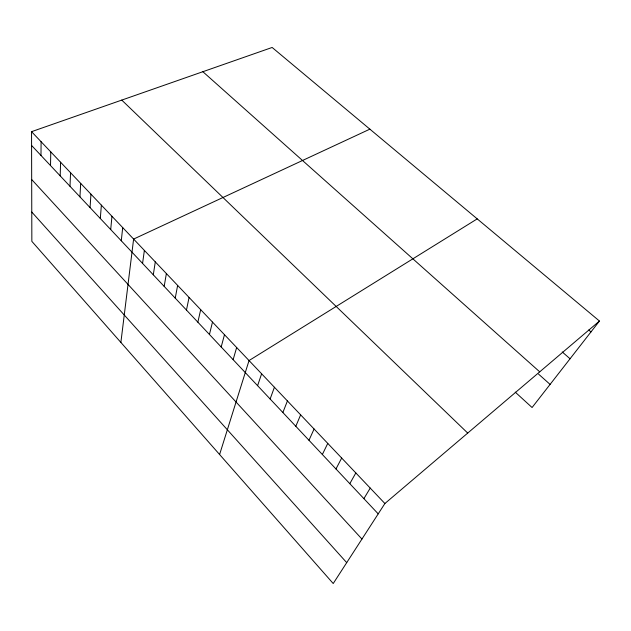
<?xml version="1.0" encoding="UTF-8"?>
<svg xmlns="http://www.w3.org/2000/svg" width="631" height="631" viewBox="0 0 631 631"><rect width="100%" height="100%" fill="white"/><g stroke="black" fill="none" stroke-linecap="round" stroke-linejoin="round"><path stroke-width="0.95" d="M40.983 155.447L41.094 141.707M50.519 165.574L50.772 151.897M60.19 175.852L60.592 162.23M69.994 186.279L70.562 172.72M79.948 196.864L80.681 183.369M90.052 207.599L90.951 194.174M100.305 218.5L101.37 205.146M110.709 229.558L111.955 216.291M121.278 240.782L122.706 227.594M120.876 342.436L133.614 239.078L369.869 129.158M142.567 263.411L144.373 250.397M153.294 274.816L155.289 261.889M164.178 286.387L166.379 273.562M175.237 298.132L177.634 285.409M186.46 310.066L189.071 297.446M197.858 322.181L200.69 309.663M209.437 334.485L212.489 322.086M221.189 346.979L224.478 334.698M233.139 359.67L236.657 347.523M219.596 454.525L249.04 360.553L477.217 218.878M257.598 385.675L261.62 373.789M270.131 398.997L274.414 387.253M282.869 412.532L287.413 400.937M295.813 426.288L300.64 414.851M308.977 440.28L314.088 429.009M322.354 454.501L327.765 443.404M335.968 468.967L341.679 458.043M349.811 483.677L355.829 472.942M363.89 498.64L370.231 488.094M599.45 321.045L384.894 503.522L333.223 583.533L31.85 241.35L31.55 131.666L272.135 47.467L599.45 321.045L532.075 407.523L515.227 392.119M588.739 330.013L590.987 331.906M562.221 351.948L570.061 358.763M202.866 71.705L539.718 371.84M538.543 374.096L550.09 384.405M121.767 100.092L467.721 433.071M31.55 131.666L384.894 503.522M31.589 145.461L378.214 513.863M31.684 179.535L361.942 539.063M31.771 212.048L346.711 562.647"/></g></svg>
